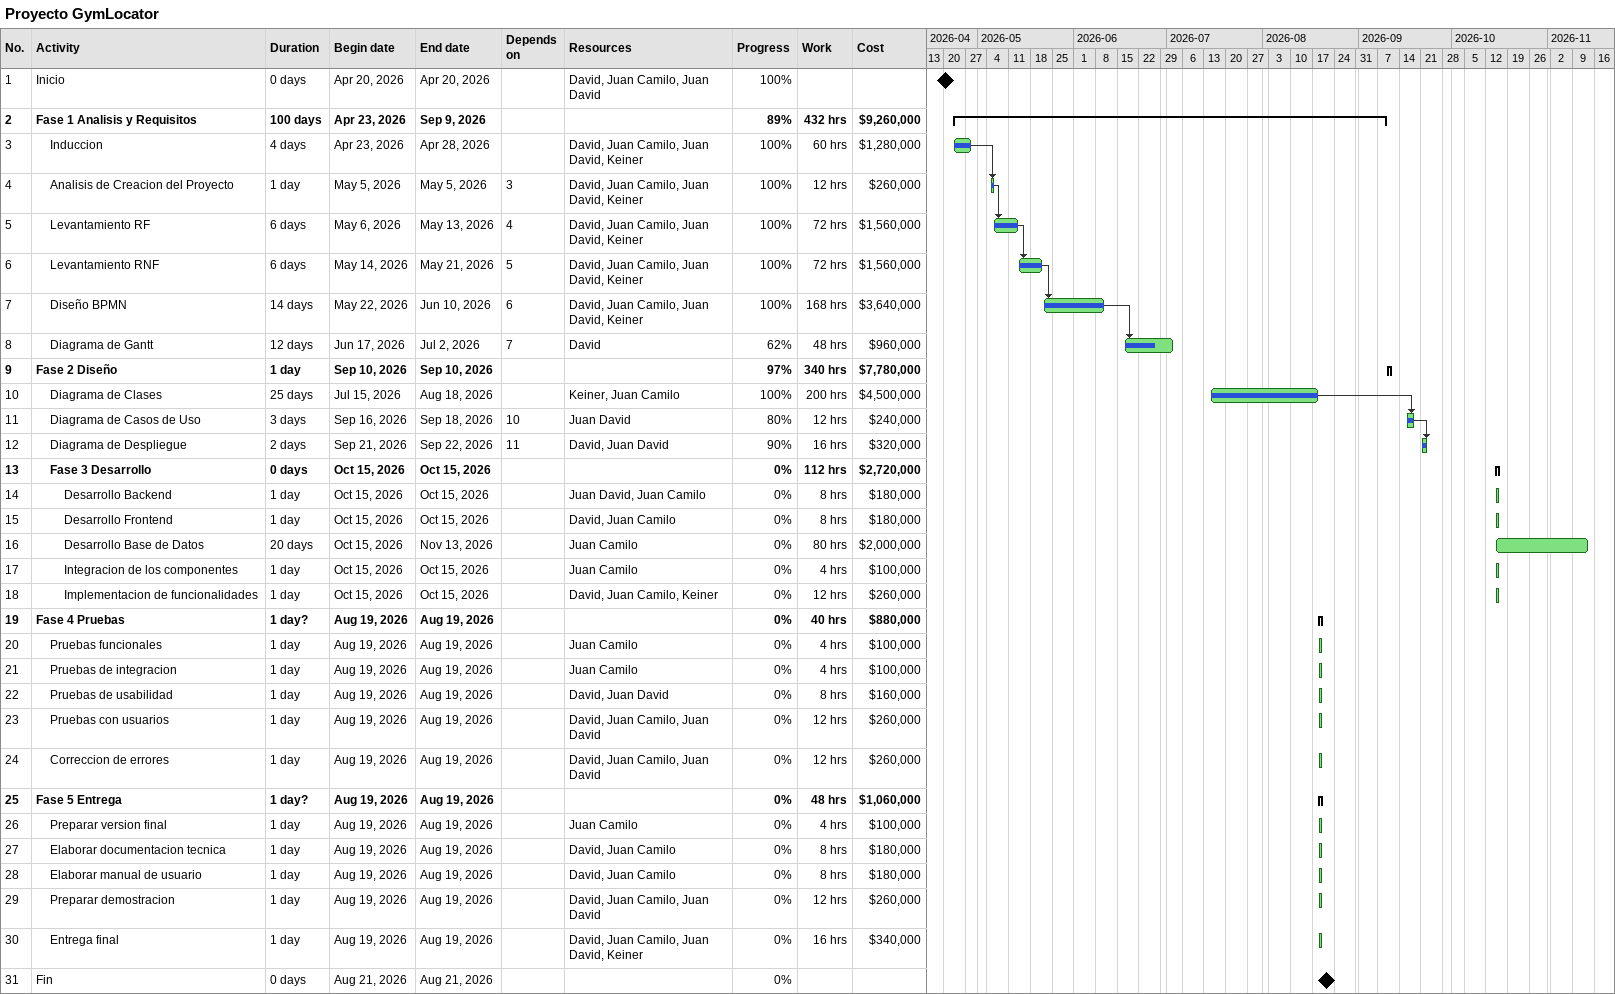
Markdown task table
Proyecto GymLocator

| ID | Level | Task | Duration | Start | Finish | Predecessors | Resources | % complete | Work (h) | Cost ($) |
|---|---|---|---|---|---|---|---|---|---|---|
| 1 | 1 | Inicio | 0d | 2026-04-20 | 2026-04-20 |  | David, Juan Camilo, Juan David | 100 |  |  |
| 2 | 1 | **Fase 1 Analisis y Requisitos** | 100d | 2026-04-23 | 2026-09-09 |  |  | 89 | 432 | 9260000 |
| 3 | 2 | Induccion | 4d | 2026-04-23 | 2026-04-28 |  | David, Juan Camilo, Juan David, Keiner | 100 | 60 | 1280000 |
| 4 | 2 | Analisis de Creacion del Proyecto | 1d | 2026-05-05 | 2026-05-05 | 3 | David, Juan Camilo, Juan David, Keiner | 100 | 12 | 260000 |
| 5 | 2 | Levantamiento RF | 6d | 2026-05-06 | 2026-05-13 | 4 | David, Juan Camilo, Juan David, Keiner | 100 | 72 | 1560000 |
| 6 | 2 | Levantamiento RNF | 6d | 2026-05-14 | 2026-05-21 | 5 | David, Juan Camilo, Juan David, Keiner | 100 | 72 | 1560000 |
| 7 | 2 | Diseño BPMN | 14d | 2026-05-22 | 2026-06-10 | 6 | David, Juan Camilo, Juan David, Keiner | 100 | 168 | 3640000 |
| 8 | 2 | Diagrama de Gantt | 12d | 2026-06-17 | 2026-07-02 | 7 | David | 62 | 48 | 960000 |
| 9 | 1 | **Fase 2 Diseño** | 1d | 2026-09-10 | 2026-09-10 |  |  | 97 | 340 | 7780000 |
| 10 | 2 | Diagrama de Clases | 25d | 2026-07-15 | 2026-08-18 |  | Keiner, Juan Camilo | 100 | 200 | 4500000 |
| 11 | 2 | Diagrama de Casos de Uso | 3d | 2026-09-16 | 2026-09-18 | 10 | Juan David | 80 | 12 | 240000 |
| 12 | 2 | Diagrama de Despliegue | 2d | 2026-09-21 | 2026-09-22 | 11 | David, Juan David | 90 | 16 | 320000 |
| 13 | 2 | **Fase 3 Desarrollo** | 0d | 2026-10-15 | 2026-10-15 |  |  | 0 | 112 | 2720000 |
| 14 | 3 | Desarrollo Backend | 1d | 2026-10-15 | 2026-10-15 |  | Juan David, Juan Camilo | 0 | 8 | 180000 |
| 15 | 3 | Desarrollo Frontend | 1d | 2026-10-15 | 2026-10-15 |  | David, Juan Camilo | 0 | 8 | 180000 |
| 16 | 3 | Desarrollo Base de Datos | 20d | 2026-10-15 | 2026-11-13 |  | Juan Camilo | 0 | 80 | 2000000 |
| 17 | 3 | Integracion de los componentes | 1d | 2026-10-15 | 2026-10-15 |  | Juan Camilo | 0 | 4 | 100000 |
| 18 | 3 | Implementacion de funcionalidades | 1d | 2026-10-15 | 2026-10-15 |  | David, Juan Camilo, Keiner | 0 | 12 | 260000 |
| 19 | 1 | **Fase 4 Pruebas** | 1d? | 2026-08-19 | 2026-08-19 |  |  | 0 | 40 | 880000 |
| 20 | 2 | Pruebas funcionales | 1d | 2026-08-19 | 2026-08-19 |  | Juan Camilo | 0 | 4 | 100000 |
| 21 | 2 | Pruebas de integracion | 1d | 2026-08-19 | 2026-08-19 |  | Juan Camilo | 0 | 4 | 100000 |
| 22 | 2 | Pruebas de usabilidad | 1d | 2026-08-19 | 2026-08-19 |  | David, Juan David | 0 | 8 | 160000 |
| 23 | 2 | Pruebas con usuarios | 1d | 2026-08-19 | 2026-08-19 |  | David, Juan Camilo, Juan David | 0 | 12 | 260000 |
| 24 | 2 | Correccion de errores | 1d | 2026-08-19 | 2026-08-19 |  | David, Juan Camilo, Juan David | 0 | 12 | 260000 |
| 25 | 1 | **Fase 5 Entrega** | 1d? | 2026-08-19 | 2026-08-19 |  |  | 0 | 48 | 1060000 |
| 26 | 2 | Preparar version final | 1d | 2026-08-19 | 2026-08-19 |  | Juan Camilo | 0 | 4 | 100000 |
| 27 | 2 | Elaborar documentacion tecnica | 1d | 2026-08-19 | 2026-08-19 |  | David, Juan Camilo | 0 | 8 | 180000 |
| 28 | 2 | Elaborar manual de usuario | 1d | 2026-08-19 | 2026-08-19 |  | David, Juan Camilo | 0 | 8 | 180000 |
| 29 | 2 | Preparar demostracion | 1d | 2026-08-19 | 2026-08-19 |  | David, Juan Camilo, Juan David | 0 | 12 | 260000 |
| 30 | 2 | Entrega final | 1d | 2026-08-19 | 2026-08-19 |  | David, Juan Camilo, Juan David, Keiner | 0 | 16 | 340000 |
| 31 | 1 | Fin | 0d | 2026-08-21 | 2026-08-21 |  |  | 0 |  |  |
